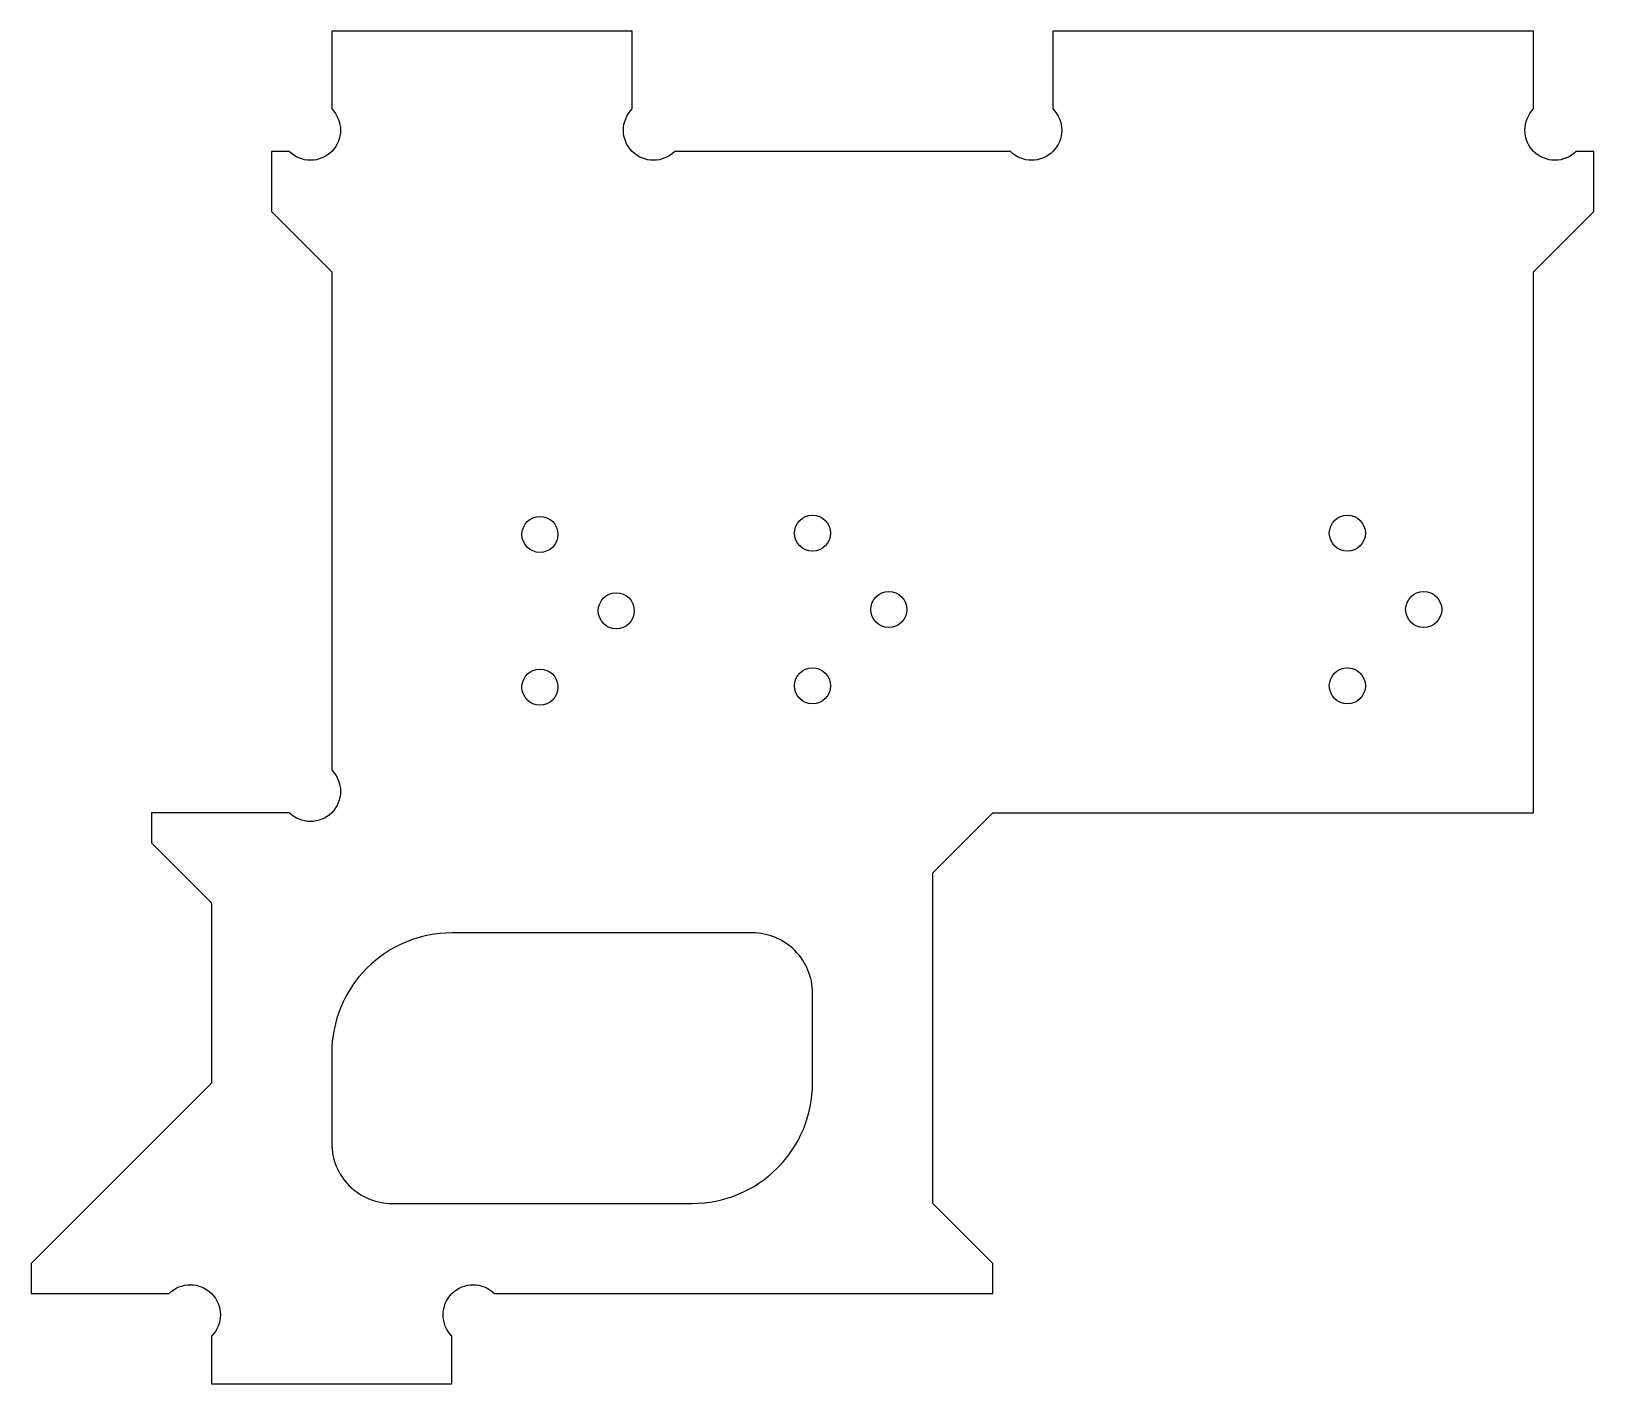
# Model space of a CAD drawing. Header units: millimetres. Extents: x -15 to 11, y -1.5 to 21.
import ezdxf

# ---------------------------------------------------------------- set-up
doc = ezdxf.new("R2010")
doc.units = ezdxf.units.MM
doc.layers.add('DiodesLazer', color=70, linetype='Continuous')

msp = doc.modelspace()

# ---------------------------------------------------------------- linework, layer by layer
at = {"layer": 'DiodesLazer'}
for points in [[(-12, 3.5), (-15, 0.5), (-15, 0), (-14, 0), (-12.707, 0, -1), (-12, -0.707), (-12, -1.5), (-8, -1.5), (-8, -0.707, -1), (-7.293, 0), (1, 0), (1, 0.5), (0, 1.5), (0, 4), (0, 7), (1, 8), (4, 8), (10, 8), (10, 17), (11, 18), (11, 19), (10.707, 19, -0.414214), (10, 19, -0.414214), (10, 19.707), (10, 21), (2, 21), (2, 19.707, -0.414214), (2, 19, -0.414214), (1.293, 19), (-4.293, 19, -0.414214), (-5, 19, -0.414214), (-5, 19.707), (-5, 21), (-10, 21), (-10, 19.707, -0.414214), (-10, 19, -0.414214), (-10.707, 19), (-11, 19), (-11, 18), (-10, 17), (-10, 8.707, -1), (-10.707, 8), (-13, 8), (-13, 7.5), (-12, 6.5)], [(-10, 2.5, 0.414214), (-9, 1.5), (-4, 1.5, 0.414214), (-2, 3.5), (-2, 5, 0.414214), (-3, 6), (-8, 6, 0.414214), (-10, 4)]]:
    msp.add_lwpolyline(points, format="xyb", close=True, dxfattribs=at)
for centre in [(-6.535, 12.63), (-2, 12.65), (6.9, 12.65), (-5.265, 11.36), (-0.73, 11.38), (8.17, 11.38), (-2, 10.11), (6.9, 10.11), (-6.535, 10.09)]:
    msp.add_circle(centre, 0.3, dxfattribs=at)

doc.saveas('drawing.dxf')
